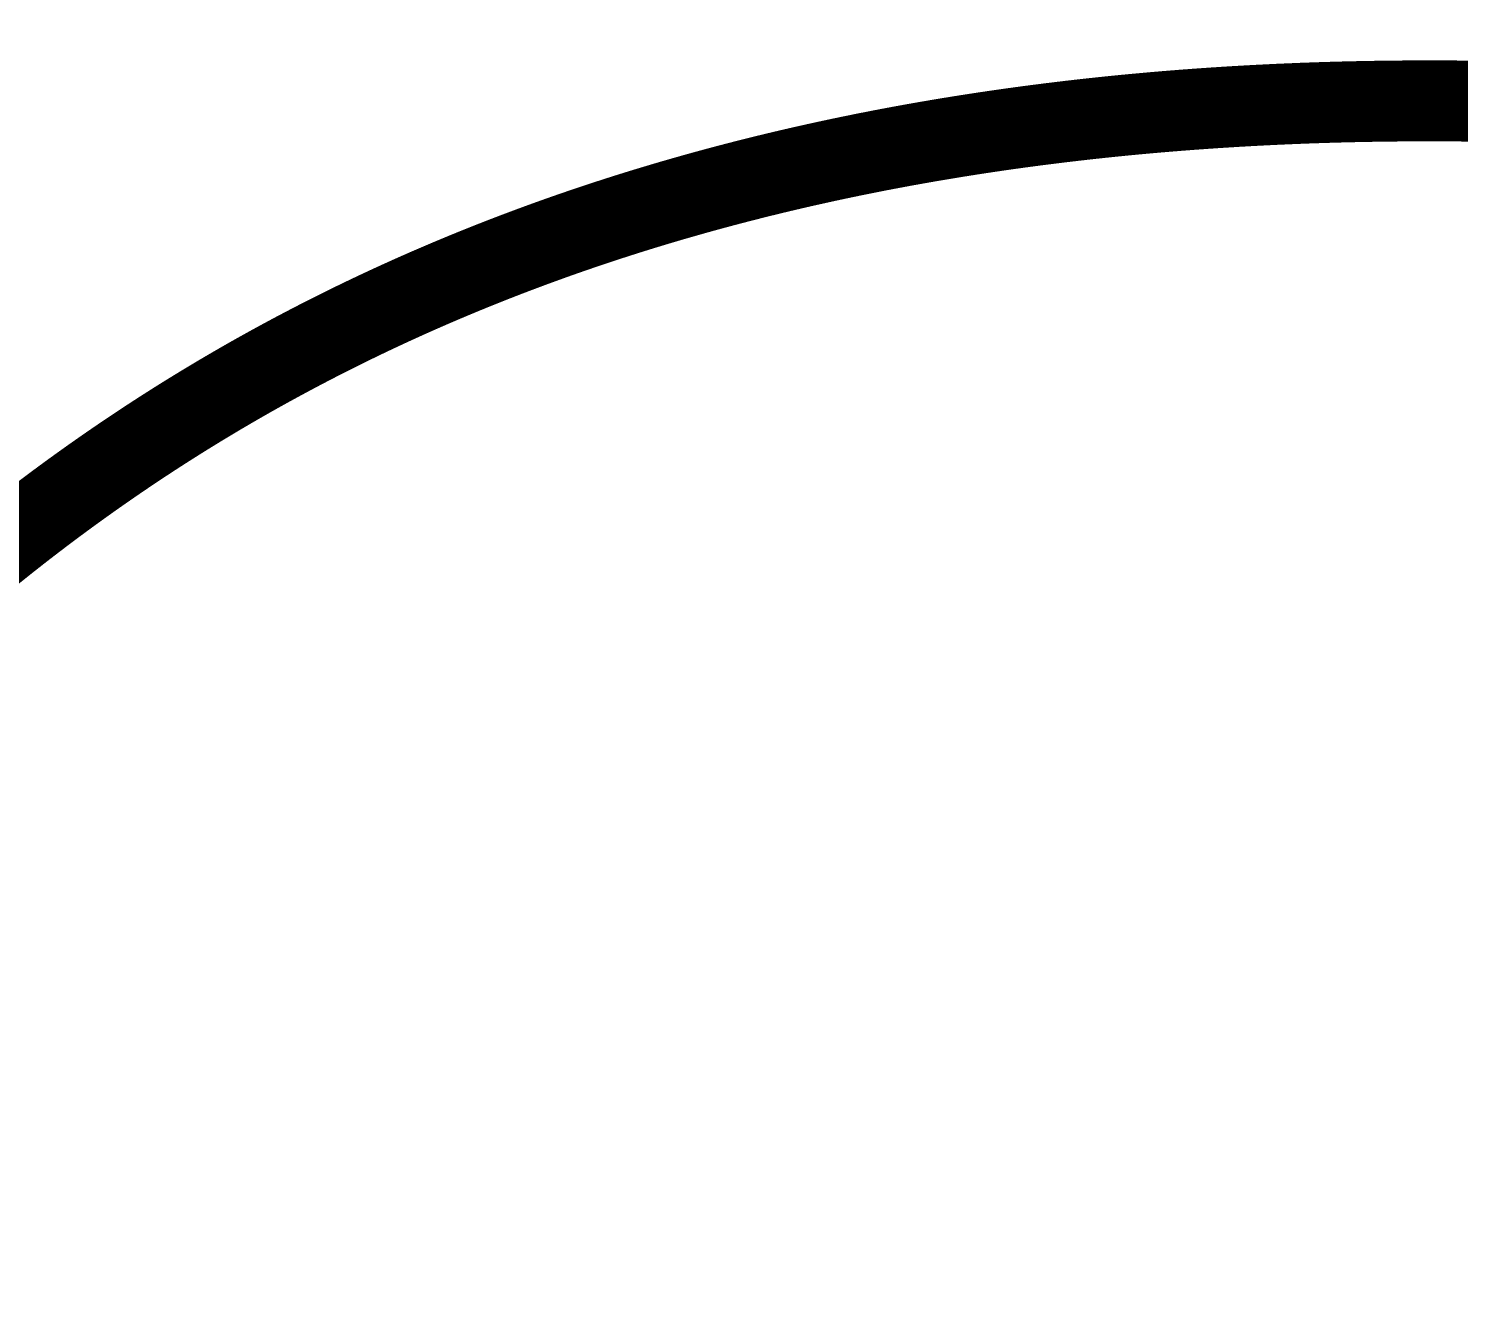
# Model space of a CAD drawing. Header units: inches. Extents: x -1574 to 492, y -294 to 234.
# Drawn here: x -734.13 to -731.921, y -148.552 to -146.576 of the extents above; entities that cross this region are included whole.
import ezdxf

# ---------------------------------------------------------------- set-up
doc = ezdxf.new("R2010")
doc.units = ezdxf.units.IN
doc.header["$MEASUREMENT"] = 0
doc.layers.add('EXTERIOR DIMS', color=7, linetype='Continuous')
doc.layers.add('EXTERIOR ELEC EQUIP', color=190, linetype='Continuous')
doc.styles.get("Standard").update_dxf_attribs({"font": 'ARIAL.TTF'})
doc.dimstyles.get("Standard").update_dxf_attribs({"dimtxt": 0.18, "dimasz": 0.18, "dimexe": 0.18, "dimexo": 0.0625, "dimgap": 0.09, "dimtad": 0, "dimtih": 1, "dimtoh": 1, "dimdec": 4, "dimzin": 0, "dimdsep": 46, "dimtxsty": 'Standard', "dimcen": 0.09, "dimadec": 0, "dimazin": 0, "dimtfac": 1, "dimtdec": 4, "dimtofl": 0, "dimtmove": 0, "dimatfit": 3, "dimfxl": 0, "dimtolj": 1, "dimtzin": 0, "dimarcsym": 0})

# ---------------------------------------------------------------- blocks, each defined once
blk = doc.blocks.new('*D95')
at = {"layer": 'Defpoints', "color": 0, "transparency": 16777216}
for p in [(-797.4576, -71.9047), (-797.4576, -114.9002), (-730.293, -152.1456)]:
    blk.add_point(p, dxfattribs=at)
at = {"layer": 'EXTERIOR DIMS', "color": 0, "lineweight": -2, "transparency": 16777216}
for p, q in [((-797.4576, -114.8377), (-797.4576, -71.7247)), ((-730.293, -152.0831), (-730.293, -71.7247)), ((-797.2776, -71.9047), (-764.2872, -71.9047)), ((-730.473, -71.9047), (-763.4633, -71.9047))]:
    blk.add_line(p, q, dxfattribs=at)
at = {"layer": 'EXTERIOR DIMS', "color": 0, "transparency": 16777216}
for points in [[(-797.2776, -71.8747), (-797.2776, -71.9347), (-797.4576, -71.9047)], [(-730.473, -71.8747), (-730.473, -71.9347), (-730.293, -71.9047)]]:
    blk.add_solid(points, dxfattribs=at)
at = {"layer": 'EXTERIOR DIMS', "color": 0, "transparency": 16777216, "insert": (-763.8753, -71.9047), "char_height": 0.18, "attachment_point": 5}
blk.add_mtext('\\A1;5\'-7 {\\H0.7x;\\S1/4;}"', dxfattribs=at)

msp = doc.modelspace()

# ---------------------------------------------------------------- linework, layer by layer
at = {"layer": 'EXTERIOR ELEC EQUIP', "const_width": 0.125}
msp.add_lwpolyline([(-734.19591, -147.39359), (-734.19176, -147.39022), (-734.18761, -147.38686), (-734.18346, -147.38351), (-734.1793, -147.38016), (-734.17514, -147.37682), (-734.17098, -147.37349), (-734.1668, -147.37017), (-734.16263, -147.36686), (-734.15845, -147.36355), (-734.15426, -147.36026), (-734.15007, -147.35697), (-734.14587, -147.35368), (-734.14167, -147.35041), (-734.13747, -147.34715), (-734.13326, -147.34389), (-734.12904, -147.34064), (-734.12482, -147.3374), (-734.1206, -147.33416), (-734.11637, -147.33094), (-734.11213, -147.32772), (-734.10789, -147.32451), (-734.10365, -147.32131), (-734.0994, -147.31812), (-734.09515, -147.31494), (-734.09089, -147.31176), (-734.08663, -147.30859), (-734.08236, -147.30543), (-734.07809, -147.30228), (-734.07381, -147.29914), (-734.06953, -147.296), (-734.06524, -147.29288), (-734.06095, -147.28976), (-734.05665, -147.28665), (-734.05235, -147.28354), (-734.04804, -147.28045), (-734.04373, -147.27736), (-734.03941, -147.27428), (-734.03509, -147.27122), (-734.03077, -147.26815), (-734.02644, -147.2651), (-734.0221, -147.26206), (-734.01776, -147.25902), (-734.01341, -147.25599), (-734.00906, -147.25297), (-734.00471, -147.24996), (-734.00035, -147.24696), (-733.99599, -147.24396), (-733.99162, -147.24097), (-733.98724, -147.23799), (-733.98286, -147.23502), (-733.97848, -147.23206), (-733.97409, -147.22911), (-733.9697, -147.22616), (-733.9653, -147.22323), (-733.9609, -147.2203), (-733.95649, -147.21738), (-733.95208, -147.21447), (-733.94766, -147.21156), (-733.94324, -147.20867), (-733.93881, -147.20578), (-733.93438, -147.2029), (-733.92994, -147.20003), (-733.9255, -147.19717), (-733.92105, -147.19432), (-733.9166, -147.19147), (-733.91215, -147.18864), (-733.90768, -147.18581), (-733.90322, -147.18299), (-733.89875, -147.18018), (-733.89427, -147.17737), (-733.88979, -147.17458), (-733.88531, -147.17179), (-733.88082, -147.16902), (-733.87632, -147.16625), (-733.87182, -147.16349), (-733.86732, -147.16074), (-733.86281, -147.15799), (-733.8583, -147.15526), (-733.85378, -147.15253), (-733.84925, -147.14981), (-733.84472, -147.1471), (-733.84019, -147.1444), (-733.83565, -147.14171), (-733.83111, -147.13902), (-733.82656, -147.13635), (-733.82201, -147.13368), (-733.81745, -147.13102), (-733.81289, -147.12837), (-733.80832, -147.12573), (-733.80375, -147.12309), (-733.79918, -147.12047), (-733.79459, -147.11785), (-733.79001, -147.11524), (-733.78542, -147.11264), (-733.78082, -147.11005), (-733.77622, -147.10746), (-733.77162, -147.10489), (-733.76701, -147.10232), (-733.76239, -147.09976), (-733.75777, -147.09721), (-733.75315, -147.09467), (-733.74852, -147.09214), (-733.74389, -147.08961), (-733.73925, -147.0871), (-733.7346, -147.08459), (-733.72996, -147.08209), (-733.7253, -147.0796), (-733.72065, -147.07711), (-733.71599, -147.07464), (-733.71132, -147.07217), (-733.70665, -147.06972), (-733.70197, -147.06727), (-733.69729, -147.06482), (-733.6926, -147.06239), (-733.68791, -147.05997), (-733.68322, -147.05755), (-733.67852, -147.05514), (-733.67381, -147.05274), (-733.6691, -147.05035), (-733.66439, -147.04797), (-733.65967, -147.04559), (-733.65495, -147.04323), (-733.65022, -147.04087), (-733.64549, -147.03852), (-733.64075, -147.03618), (-733.63601, -147.03385), (-733.63126, -147.03152), (-733.62651, -147.0292), (-733.62175, -147.0269), (-733.61699, -147.0246), (-733.61223, -147.0223), (-733.60746, -147.02002), (-733.60268, -147.01775), (-733.5979, -147.01548), (-733.59312, -147.01322), (-733.58833, -147.01097), (-733.58353, -147.00873), (-733.57874, -147.0065), (-733.57393, -147.00427), (-733.56913, -147.00205), (-733.56431, -146.99984), (-733.5595, -146.99764), (-733.55468, -146.99545), (-733.54985, -146.99327), (-733.54502, -146.99109), (-733.54018, -146.98892), (-733.53534, -146.98676), (-733.5305, -146.98461), (-733.52565, -146.98247), (-733.5208, -146.98034), (-733.51594, -146.97821), (-733.51107, -146.97609), (-733.50621, -146.97398), (-733.50133, -146.97188), (-733.49646, -146.96979), (-733.49157, -146.9677), (-733.48669, -146.96562), (-733.4818, -146.96355), (-733.4769, -146.96149), (-733.472, -146.95944), (-733.4671, -146.9574), (-733.46219, -146.95536), (-733.45728, -146.95333), (-733.45236, -146.95131), (-733.44743, -146.9493), (-733.44251, -146.94729), (-733.43758, -146.9453), (-733.43264, -146.94331), (-733.4277, -146.94133), (-733.42275, -146.93936), (-733.4178, -146.9374), (-733.41285, -146.93544), (-733.40789, -146.93349), (-733.40292, -146.93156), (-733.39796, -146.92962), (-733.39298, -146.9277), (-733.38801, -146.92579), (-733.38302, -146.92388), (-733.37804, -146.92198), (-733.37305, -146.92009), (-733.36805, -146.91821), (-733.36305, -146.91633), (-733.35805, -146.91447), (-733.35304, -146.91261), (-733.34802, -146.91076), (-733.34301, -146.90892), (-733.33798, -146.90708), (-733.33296, -146.90526), (-733.32793, -146.90344), (-733.32289, -146.90163), (-733.31785, -146.89983), (-733.31281, -146.89803), (-733.30776, -146.89624), (-733.3027, -146.89447), (-733.29764, -146.8927), (-733.29258, -146.89093), (-733.28751, -146.88918), (-733.28244, -146.88743), (-733.27737, -146.8857), (-733.27229, -146.88397), (-733.2672, -146.88224), (-733.26211, -146.88053), (-733.25702, -146.87882), (-733.25192, -146.87712), (-733.24682, -146.87543), (-733.24171, -146.87375), (-733.2366, -146.87208), (-733.23148, -146.87041), (-733.22636, -146.86875), (-733.22124, -146.8671), (-733.21611, -146.86546), (-733.21097, -146.86382), (-733.20583, -146.86219), (-733.20069, -146.86057), (-733.19555, -146.85896), (-733.19039, -146.85736), (-733.18524, -146.85576), (-733.18008, -146.85417), (-733.17491, -146.85259), (-733.16975, -146.85102), (-733.16457, -146.84946), (-733.15939, -146.8479), (-733.15421, -146.84635), (-733.14903, -146.84481), (-733.14384, -146.84328), (-733.13864, -146.84175), (-733.13344, -146.84024), (-733.12824, -146.83873), (-733.12303, -146.83723), (-733.11782, -146.83573), (-733.1126, -146.83425), (-733.10738, -146.83277), (-733.10215, -146.8313), (-733.09692, -146.82983), (-733.09169, -146.82838), (-733.08645, -146.82693), (-733.08121, -146.82549), (-733.07596, -146.82406), (-733.07071, -146.82264), (-733.06545, -146.82122), (-733.06019, -146.81981), (-733.05493, -146.81841), (-733.04966, -146.81702), (-733.04439, -146.81564), (-733.03911, -146.81426), (-733.03383, -146.81289), (-733.02854, -146.81153), (-733.02325, -146.81017), (-733.01796, -146.80883), (-733.01266, -146.80749), (-733.00736, -146.80616), (-733.00205, -146.80483), (-732.99674, -146.80352), (-732.99142, -146.80221), (-732.9861, -146.80091), (-732.98078, -146.79962), (-732.97545, -146.79833), (-732.97011, -146.79706), (-732.96478, -146.79579), (-732.95944, -146.79452), (-732.95409, -146.79327), (-732.94874, -146.79202), (-732.94339, -146.79078), (-732.93803, -146.78955), (-732.93267, -146.78833), (-732.9273, -146.78711), (-732.92193, -146.78591), (-732.91655, -146.78471), (-732.91117, -146.78351), (-732.90579, -146.78233), (-732.9004, -146.78115), (-732.89501, -146.77998), (-732.88961, -146.77882), (-732.88421, -146.77766), (-732.87881, -146.77651), (-732.8734, -146.77537), (-732.86799, -146.77424), (-732.86257, -146.77312), (-732.85715, -146.772), (-732.85172, -146.77089), (-732.84629, -146.76979), (-732.84086, -146.76869), (-732.83542, -146.76761), (-732.82998, -146.76653), (-732.82453, -146.76545), (-732.81908, -146.76439), (-732.81363, -146.76333), (-732.80817, -146.76228), (-732.8027, -146.76124), (-732.79724, -146.76021), (-732.79176, -146.75918), (-732.78629, -146.75816), (-732.78081, -146.75715), (-732.77533, -146.75614), (-732.76984, -146.75515), (-732.76435, -146.75416), (-732.75885, -146.75318), (-732.75335, -146.7522), (-732.74784, -146.75123), (-732.74234, -146.75027), (-732.73682, -146.74932), (-732.73131, -146.74838), (-732.72579, -146.74744), (-732.72026, -146.74651), (-732.71473, -146.74559), (-732.7092, -146.74467), (-732.70366, -146.74377), (-732.69812, -146.74287), (-732.69257, -146.74197), (-732.68702, -146.74109), (-732.68147, -146.74021), (-732.67591, -146.73934), (-732.67035, -146.73848), (-732.66479, -146.73762), (-732.65922, -146.73677), (-732.65364, -146.73593), (-732.64806, -146.7351), (-732.64248, -146.73427), (-732.6369, -146.73345), (-732.63131, -146.73264), (-732.62571, -146.73184), (-732.62011, -146.73104), (-732.61451, -146.73025), (-732.6089, -146.72947), (-732.60329, -146.72869), (-732.59768, -146.72793), (-732.59206, -146.72717), (-732.58644, -146.72641), (-732.58081, -146.72567), (-732.57518, -146.72493), (-732.56955, -146.7242), (-732.56391, -146.72348), (-732.55827, -146.72276), (-732.55262, -146.72205), (-732.54697, -146.72135), (-732.54132, -146.72066), (-732.53566, -146.71997), (-732.53, -146.71929), (-732.52433, -146.71862), (-732.51866, -146.71795), (-732.51298, -146.71729), (-732.50731, -146.71664), (-732.50162, -146.716), (-732.49594, -146.71536), (-732.49025, -146.71473), (-732.48455, -146.71411), (-732.47885, -146.7135), (-732.47315, -146.71289), (-732.46745, -146.71229), (-732.46174, -146.71169), (-732.45602, -146.71111), (-732.4503, -146.71053), (-732.44458, -146.70996), (-732.43886, -146.70939), (-732.43313, -146.70884), (-732.42739, -146.70829), (-732.42166, -146.70774), (-732.41592, -146.70721), (-732.41017, -146.70668), (-732.40442, -146.70616), (-732.39867, -146.70564), (-732.39291, -146.70514), (-732.38715, -146.70464), (-732.38138, -146.70415), (-732.37562, -146.70366), (-732.36984, -146.70318), (-732.36407, -146.70271), (-732.35829, -146.70225), (-732.3525, -146.70179), (-732.34671, -146.70134), (-732.34092, -146.7009), (-732.33513, -146.70046), (-732.32933, -146.70003), (-732.32352, -146.69961), (-732.31772, -146.69919), (-732.3119, -146.69879), (-732.30609, -146.69839), (-732.30027, -146.69799), (-732.29445, -146.69761), (-732.28862, -146.69723), (-732.28279, -146.69686), (-732.27695, -146.69649), (-732.27112, -146.69613), (-732.26527, -146.69578), (-732.25943, -146.69544), (-732.25358, -146.6951), (-732.24773, -146.69477), (-732.24187, -146.69445), (-732.23601, -146.69413), (-732.23014, -146.69382), (-732.22427, -146.69352), (-732.2184, -146.69323), (-732.21252, -146.69294), (-732.20664, -146.69266), (-732.20076, -146.69238), (-732.19487, -146.69212), (-732.18898, -146.69186), (-732.18308, -146.6916), (-732.17719, -146.69136), (-732.17128, -146.69112), (-732.16538, -146.69088), (-732.15947, -146.69066), (-732.15355, -146.69044), (-732.14763, -146.69023), (-732.14171, -146.69002), (-732.13579, -146.68983), (-732.12986, -146.68964), (-732.12392, -146.68945), (-732.11799, -146.68928), (-732.11205, -146.68911), (-732.1061, -146.68894), (-732.10015, -146.68879), (-732.0942, -146.68864), (-732.08825, -146.6885), (-732.08229, -146.68836), (-732.07632, -146.68823), (-732.07036, -146.68811), (-732.06439, -146.68799), (-732.05841, -146.68789), (-732.05244, -146.68779), (-732.04645, -146.68769), (-732.04047, -146.6876), (-732.03448, -146.68752), (-732.02849, -146.68745), (-732.02249, -146.68738), (-732.01649, -146.68732), (-732.01049, -146.68727), (-732.00448, -146.68722), (-731.99847, -146.68718), (-731.99245, -146.68715), (-731.98644, -146.68712), (-731.98041, -146.6871), (-731.97439, -146.68709), (-731.96836, -146.68709), (-731.96233, -146.68709), (-731.95629, -146.68709), (-731.95025, -146.68711), (-731.9442, -146.68713), (-731.93816, -146.68716), (-731.93211, -146.68719), (-731.92605, -146.68723), (-731.91999, -146.68728), (-731.91393, -146.68734), (-731.90786, -146.6874), (-731.90179, -146.68747), (-731.89572, -146.68754), (-731.88964, -146.68763), (-731.88356, -146.68771), (-731.87748, -146.68781), (-731.87139, -146.68791), (-731.8653, -146.68802), (-731.85921, -146.68814), (-731.85311, -146.68826)], dxfattribs=at)

# ---------------------------------------------------------------- dimensions: what is measured, and where the dimension line sits
at = {"layer": 'EXTERIOR DIMS'}
dim = msp.add_linear_dim(base=(-797.45758, -71.9047), p1=(-730.29296, -152.14558), p2=(-797.45758, -114.90018), text='5\'-7 {\\H0.7x;\\S1/4;}"', dimstyle='Standard', dxfattribs=at)
dim.commit()
dim.dimension.update_dxf_attribs({"geometry": '*D95', "text_midpoint": (-763.87527, -71.9047)})

doc.saveas('drawing.dxf')
